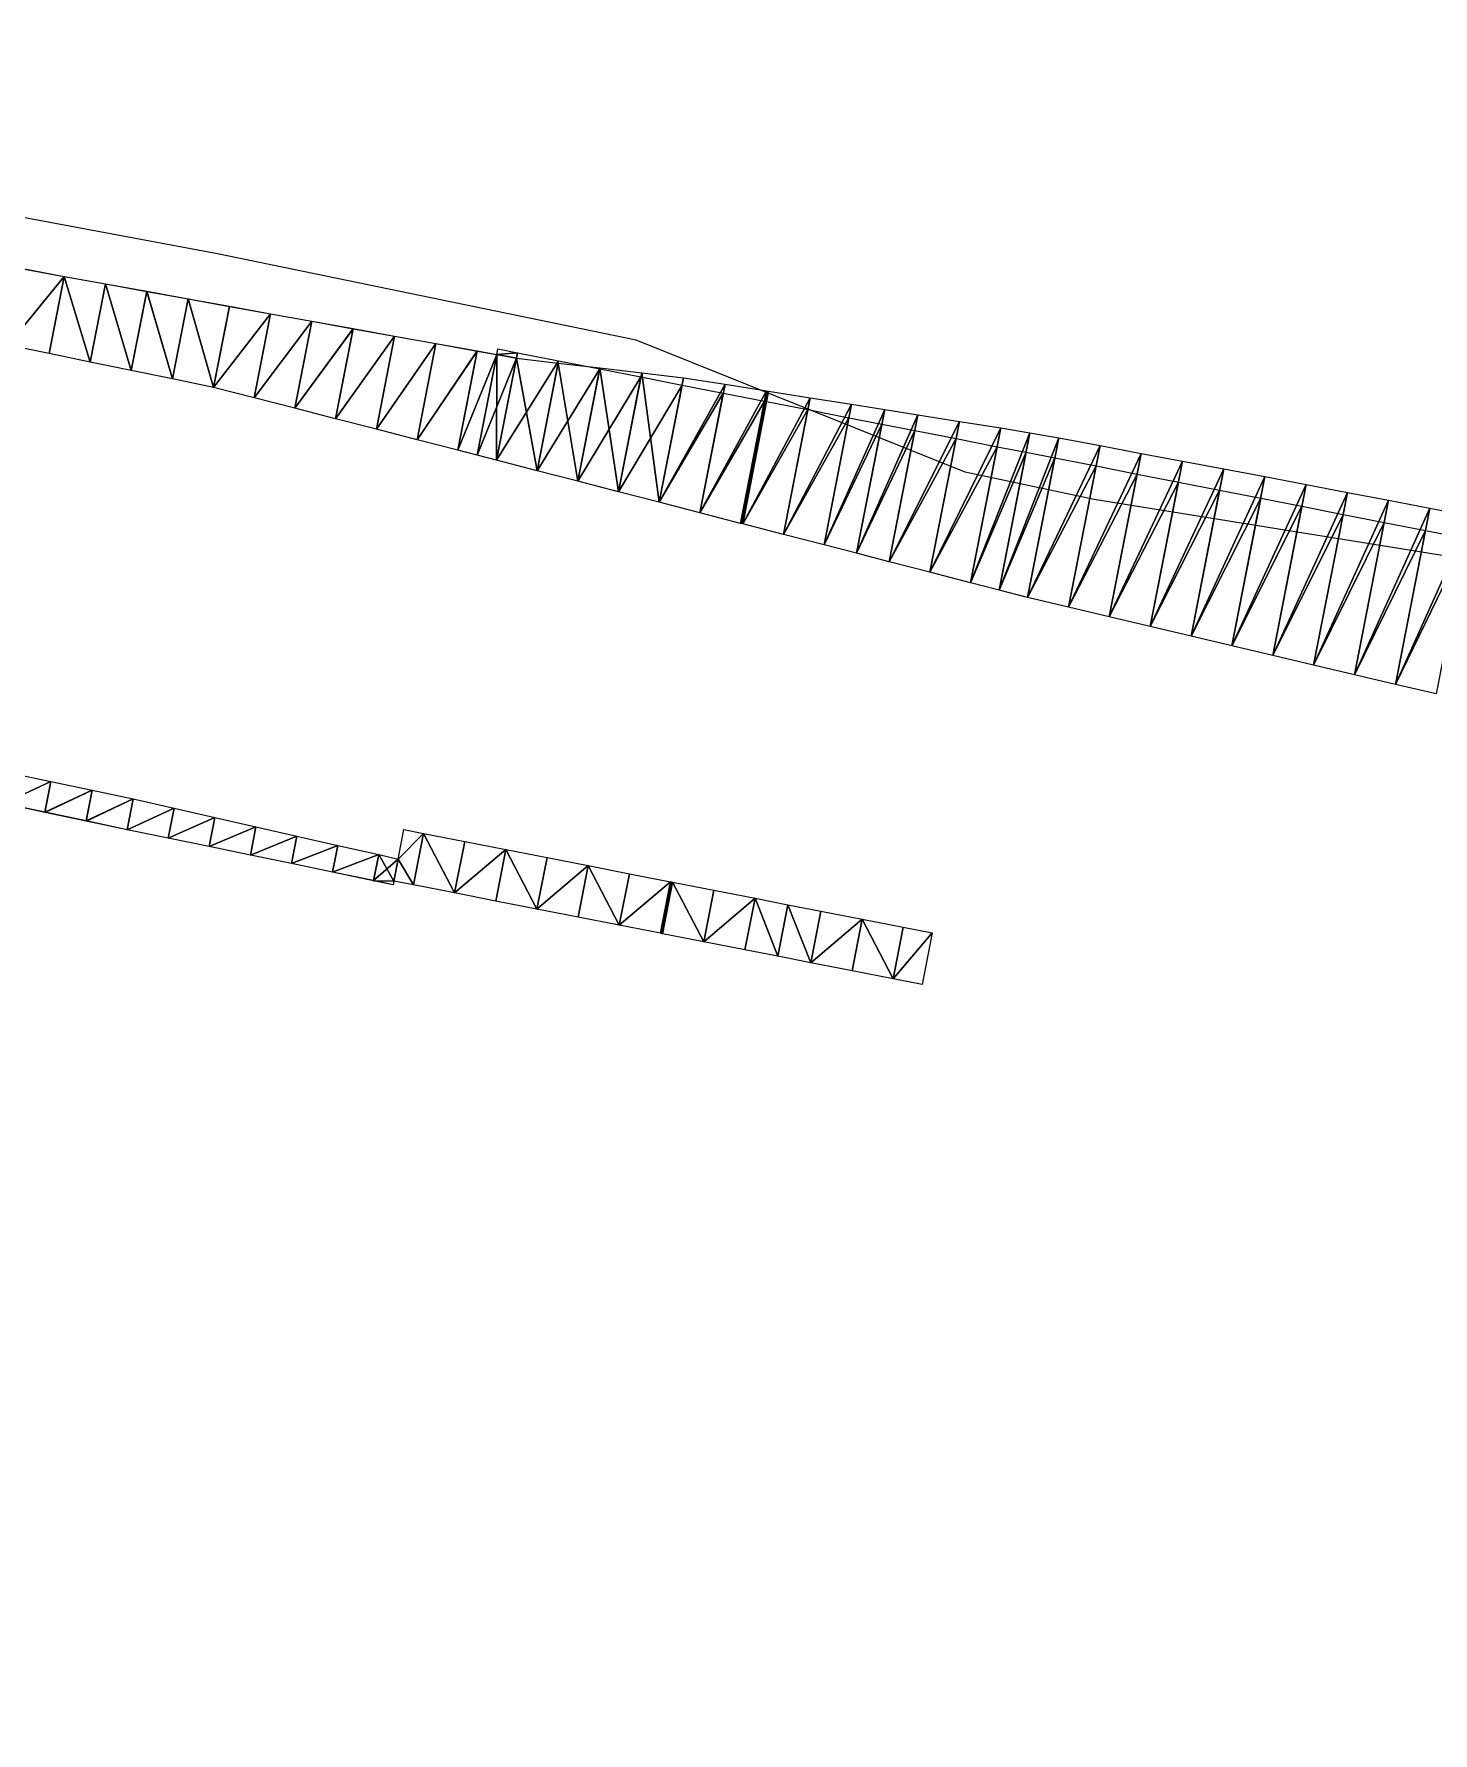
# Model space of a CAD drawing. Header units: metres. Extents: x 1882598 to 1885460, y 3171405 to 3171756.
# Drawn here: x 1884279.78 to 1884313.12, y 3171538.23 to 3171578.7 of the extents above; entities that cross this region are included whole.
import ezdxf

# ---------------------------------------------------------------- set-up
doc = ezdxf.new("R2010")
doc.units = ezdxf.units.M
doc.header["$MEASUREMENT"] = 0
doc.layers.add('00DR-R_HTA_Cl A', color=7, linetype='Continuous', true_color=0xcc0000)
doc.layers.add('Triangles surfaces projet', color=7, linetype='Continuous', true_color=0x848484)

msp = doc.modelspace()

# ---------------------------------------------------------------- linework, layer by layer
at = {"layer": '00DR-R_HTA_Cl A'}
msp.add_polyline3d([(1884474.923, 3171538.231, 151.553), (1884466.633, 3171542.768, 150.231), (1884459.923, 3171543.1, 150.188), (1884455.015, 3171543.499, 150.408), (1884305.041, 3171567.617, 149.86), (1884301.965, 3171568.264, 150.033), (1884294.126, 3171571.412, 150.29), (1884284.148, 3171573.469, 150.247), (1884275.049, 3171575.164, 150.223), (1884267.316, 3171576.703, 150.284), (1884261.119, 3171578.138, 150.314), (1884244.06, 3171583.571, 149.844), (1884240.424, 3171584.486, 149.763), (1884232.902, 3171586.519, 149.756), (1884221.492, 3171588.982, 149.993), (1884219.336, 3171587.253, 149.943), (1884211.396, 3171588.405, 150.219), (1884206.944, 3171589.932, 150.611), (1884143.037, 3171606.619, 149.729), (1884142.069, 3171607.454, 149.847), (1884140.625, 3171609.798, 149.801), (1884140.798, 3171610.401, 149.853)], dxfattribs=at)
at = {"layer": 'Triangles surfaces projet'}
for points in [[(1884280.497, 3171572.929, 150.847), (1884279.158, 3171571.293, 150.886), (1884279.514, 3171573.113, 150.84), (1884280.497, 3171572.929, 150.847)], [(1884280.496, 3171572.927, 150.497), (1884279.158, 3171571.293, 150.536), (1884279.514, 3171573.112, 150.49), (1884280.496, 3171572.927, 150.497)], [(1884280.497, 3171572.929, 150.847), (1884280.137, 3171571.091, 150.894), (1884279.158, 3171571.293, 150.886), (1884280.497, 3171572.929, 150.847)], [(1884279.158, 3171571.293, 150.536), (1884280.496, 3171572.927, 150.497), (1884280.137, 3171571.091, 150.544), (1884279.158, 3171571.293, 150.536)], [(1884280.497, 3171572.929, 150.847), (1884281.117, 3171570.889, 150.901), (1884280.137, 3171571.091, 150.894), (1884280.497, 3171572.929, 150.847)], [(1884280.496, 3171572.927, 150.497), (1884281.117, 3171570.889, 150.551), (1884280.137, 3171571.091, 150.544), (1884280.496, 3171572.927, 150.497)], [(1884281.481, 3171572.749, 150.504), (1884281.117, 3171570.889, 150.551), (1884280.496, 3171572.927, 150.497), (1884281.481, 3171572.749, 150.504)], [(1884281.481, 3171572.751, 150.854), (1884281.117, 3171570.889, 150.901), (1884280.497, 3171572.929, 150.847), (1884281.481, 3171572.751, 150.854)], [(1884281.481, 3171572.751, 150.854), (1884282.096, 3171570.687, 150.909), (1884281.117, 3171570.889, 150.901), (1884281.481, 3171572.751, 150.854)], [(1884281.481, 3171572.749, 150.504), (1884282.096, 3171570.687, 150.559), (1884281.117, 3171570.889, 150.551), (1884281.481, 3171572.749, 150.504)], [(1884282.465, 3171572.573, 150.861), (1884282.096, 3171570.687, 150.909), (1884281.481, 3171572.751, 150.854), (1884282.465, 3171572.573, 150.861)], [(1884281.481, 3171572.749, 150.504), (1884282.465, 3171572.571, 150.511), (1884282.096, 3171570.687, 150.559), (1884281.481, 3171572.749, 150.504)], [(1884282.465, 3171572.573, 150.861), (1884283.076, 3171570.485, 150.916), (1884282.096, 3171570.687, 150.909), (1884282.465, 3171572.573, 150.861)], [(1884282.465, 3171572.571, 150.511), (1884283.076, 3171570.485, 150.566), (1884282.096, 3171570.687, 150.559), (1884282.465, 3171572.571, 150.511)], [(1884283.449, 3171572.395, 150.867), (1884283.076, 3171570.485, 150.916), (1884282.465, 3171572.573, 150.861), (1884283.449, 3171572.395, 150.867)], [(1884283.076, 3171570.485, 150.566), (1884282.465, 3171572.571, 150.511), (1884283.449, 3171572.393, 150.517), (1884283.076, 3171570.485, 150.566)], [(1884284.055, 3171570.283, 150.923), (1884283.076, 3171570.485, 150.916), (1884283.449, 3171572.395, 150.867), (1884284.055, 3171570.283, 150.923)], [(1884283.076, 3171570.485, 150.566), (1884283.449, 3171572.393, 150.517), (1884284.055, 3171570.283, 150.573), (1884283.076, 3171570.485, 150.566)], [(1884284.433, 3171572.217, 150.874), (1884284.055, 3171570.283, 150.923), (1884283.449, 3171572.395, 150.867), (1884284.433, 3171572.217, 150.874)], [(1884283.449, 3171572.393, 150.517), (1884284.433, 3171572.215, 150.524), (1884284.055, 3171570.283, 150.573), (1884283.449, 3171572.393, 150.517)], [(1884285.417, 3171572.039, 150.881), (1884284.055, 3171570.283, 150.923), (1884284.433, 3171572.217, 150.874), (1884285.417, 3171572.039, 150.881)], [(1884284.055, 3171570.283, 150.573), (1884284.433, 3171572.215, 150.524), (1884285.417, 3171572.037, 150.531), (1884284.055, 3171570.283, 150.573)], [(1884285.026, 3171570.039, 150.932), (1884284.055, 3171570.283, 150.923), (1884285.417, 3171572.039, 150.881), (1884285.026, 3171570.039, 150.932)], [(1884285.026, 3171570.039, 150.582), (1884284.055, 3171570.283, 150.573), (1884285.417, 3171572.037, 150.531), (1884285.026, 3171570.039, 150.582)], [(1884286.402, 3171571.861, 150.888), (1884285.026, 3171570.039, 150.932), (1884285.417, 3171572.039, 150.881), (1884286.402, 3171571.861, 150.888)], [(1884285.026, 3171570.039, 150.582), (1884285.417, 3171572.037, 150.531), (1884286.401, 3171571.859, 150.538), (1884285.026, 3171570.039, 150.582)], [(1884285.996, 3171569.788, 150.941), (1884285.026, 3171570.039, 150.932), (1884286.402, 3171571.861, 150.888), (1884285.996, 3171569.788, 150.941)], [(1884285.026, 3171570.039, 150.582), (1884286.401, 3171571.859, 150.538), (1884285.996, 3171569.788, 150.591), (1884285.026, 3171570.039, 150.582)], [(1884287.386, 3171571.684, 150.895), (1884285.996, 3171569.788, 150.941), (1884286.402, 3171571.861, 150.888), (1884287.386, 3171571.684, 150.895)], [(1884287.386, 3171571.682, 150.545), (1884285.996, 3171569.788, 150.591), (1884286.401, 3171571.859, 150.538), (1884287.386, 3171571.682, 150.545)], [(1884286.966, 3171569.538, 150.949), (1884285.996, 3171569.788, 150.941), (1884287.386, 3171571.684, 150.895), (1884286.966, 3171569.538, 150.949)], [(1884285.996, 3171569.788, 150.591), (1884287.386, 3171571.682, 150.545), (1884286.966, 3171569.538, 150.599), (1884285.996, 3171569.788, 150.591)], [(1884288.37, 3171571.507, 150.901), (1884286.966, 3171569.538, 150.949), (1884287.386, 3171571.684, 150.895), (1884288.37, 3171571.507, 150.901)], [(1884287.386, 3171571.682, 150.545), (1884288.37, 3171571.505, 150.551), (1884286.966, 3171569.538, 150.599), (1884287.386, 3171571.682, 150.545)], [(1884287.936, 3171569.287, 150.958), (1884286.966, 3171569.538, 150.949), (1884288.37, 3171571.507, 150.901), (1884287.936, 3171569.287, 150.958)], [(1884288.37, 3171571.505, 150.551), (1884287.936, 3171569.287, 150.608), (1884286.966, 3171569.538, 150.599), (1884288.37, 3171571.505, 150.551)], [(1884289.354, 3171571.33, 150.908), (1884287.936, 3171569.287, 150.958), (1884288.37, 3171571.507, 150.901), (1884289.354, 3171571.33, 150.908)], [(1884287.936, 3171569.287, 150.608), (1884288.37, 3171571.505, 150.551), (1884289.354, 3171571.328, 150.558), (1884287.936, 3171569.287, 150.608)], [(1884287.936, 3171569.287, 150.958), (1884289.354, 3171571.33, 150.908), (1884288.906, 3171569.037, 150.966), (1884287.936, 3171569.287, 150.958)], [(1884289.354, 3171571.328, 150.558), (1884288.906, 3171569.037, 150.616), (1884287.936, 3171569.287, 150.608), (1884289.354, 3171571.328, 150.558)], [(1884290.339, 3171571.153, 150.915), (1884288.906, 3171569.037, 150.966), (1884289.354, 3171571.33, 150.908), (1884290.339, 3171571.153, 150.915)], [(1884289.354, 3171571.328, 150.558), (1884290.338, 3171571.151, 150.565), (1884288.906, 3171569.037, 150.616), (1884289.354, 3171571.328, 150.558)], [(1884289.876, 3171568.786, 150.975), (1884288.906, 3171569.037, 150.966), (1884290.339, 3171571.153, 150.915), (1884289.876, 3171568.786, 150.975)], [(1884290.338, 3171571.151, 150.565), (1884289.876, 3171568.786, 150.625), (1884288.906, 3171569.037, 150.616), (1884290.338, 3171571.151, 150.565)], [(1884290.806, 3171571.069, 150.918), (1884289.876, 3171568.786, 150.975), (1884290.339, 3171571.153, 150.915), (1884290.806, 3171571.069, 150.918)], [(1884290.806, 3171571.067, 150.568), (1884289.876, 3171568.786, 150.625), (1884290.338, 3171571.151, 150.565), (1884290.806, 3171571.067, 150.568)], [(1884289.876, 3171568.786, 150.975), (1884290.806, 3171571.069, 150.918), (1884290.337, 3171568.667, 150.979), (1884289.876, 3171568.786, 150.975)], [(1884290.337, 3171568.667, 150.629), (1884289.876, 3171568.786, 150.625), (1884290.806, 3171571.067, 150.568), (1884290.337, 3171568.667, 150.629)], [(1884290.337, 3171568.667, 150.979), (1884290.806, 3171571.069, 150.918), (1884290.798, 3171568.548, 150.983), (1884290.337, 3171568.667, 150.979)], [(1884290.337, 3171568.667, 150.629), (1884290.806, 3171571.067, 150.568), (1884291.274, 3171570.984, 150.571), (1884290.337, 3171568.667, 150.629)], [(1884290.337, 3171568.667, 150.629), (1884291.274, 3171570.984, 150.571), (1884290.798, 3171568.548, 150.633), (1884290.337, 3171568.667, 150.629)], [(1884291.298, 3171571.108, 150.918), (1884290.798, 3171568.548, 150.983), (1884290.806, 3171571.069, 150.918), (1884291.298, 3171571.108, 150.918)], [(1884292.279, 3171570.916, 150.925), (1884290.798, 3171568.548, 150.983), (1884291.298, 3171571.108, 150.918), (1884292.279, 3171570.916, 150.925)], [(1884291.274, 3171570.984, 150.571), (1884291.767, 3171568.298, 150.642), (1884290.798, 3171568.548, 150.633), (1884291.274, 3171570.984, 150.571)], [(1884290.798, 3171568.548, 150.983), (1884292.279, 3171570.916, 150.925), (1884291.767, 3171568.298, 150.992), (1884290.798, 3171568.548, 150.983)], [(1884290.832, 3171571.199, 150.915), (1884291.298, 3171571.108, 150.918), (1884290.806, 3171571.069, 150.918), (1884290.832, 3171571.199, 150.915)], [(1884290.806, 3171571.068, 150.568), (1884291.274, 3171570.984, 150.571), (1884290.806, 3171571.067, 150.568), (1884290.806, 3171571.068, 150.568)], [(1884292.269, 3171570.863, 150.577), (1884291.767, 3171568.298, 150.642), (1884291.274, 3171570.984, 150.571), (1884292.269, 3171570.863, 150.577)], [(1884293.261, 3171570.724, 150.932), (1884291.767, 3171568.298, 150.992), (1884292.279, 3171570.916, 150.925), (1884293.261, 3171570.724, 150.932)], [(1884292.269, 3171570.863, 150.577), (1884292.737, 3171568.047, 150.651), (1884291.767, 3171568.298, 150.642), (1884292.269, 3171570.863, 150.577)], [(1884293.265, 3171570.747, 150.582), (1884292.737, 3171568.047, 150.651), (1884292.269, 3171570.863, 150.577), (1884293.265, 3171570.747, 150.582)], [(1884291.767, 3171568.298, 150.992), (1884293.261, 3171570.724, 150.932), (1884292.737, 3171568.047, 151.001), (1884291.767, 3171568.298, 150.992)], [(1884293.707, 3171567.797, 150.659), (1884292.737, 3171568.047, 150.651), (1884293.265, 3171570.747, 150.582), (1884293.707, 3171567.797, 150.659)], [(1884294.242, 3171570.532, 150.94), (1884292.737, 3171568.047, 151.001), (1884293.261, 3171570.724, 150.932), (1884294.242, 3171570.532, 150.94)], [(1884292.737, 3171568.047, 151.001), (1884294.242, 3171570.532, 150.94), (1884293.707, 3171567.797, 151.009), (1884292.737, 3171568.047, 151.001)], [(1884293.707, 3171567.797, 150.659), (1884293.265, 3171570.747, 150.582), (1884294.262, 3171570.632, 150.587), (1884293.707, 3171567.797, 150.659)], [(1884294.262, 3171570.632, 150.587), (1884294.677, 3171567.547, 150.668), (1884293.707, 3171567.797, 150.659), (1884294.262, 3171570.632, 150.587)], [(1884295.224, 3171570.34, 150.947), (1884293.707, 3171567.797, 151.009), (1884294.242, 3171570.532, 150.94), (1884295.224, 3171570.34, 150.947)], [(1884294.262, 3171570.632, 150.587), (1884295.258, 3171570.515, 150.592), (1884294.677, 3171567.547, 150.668), (1884294.262, 3171570.632, 150.587)], [(1884296.246, 3171570.358, 150.599), (1884294.677, 3171567.547, 150.668), (1884295.258, 3171570.515, 150.592), (1884296.246, 3171570.358, 150.599)], [(1884295.224, 3171570.34, 150.947), (1884294.677, 3171567.547, 151.018), (1884293.707, 3171567.797, 151.009), (1884295.224, 3171570.34, 150.947)], [(1884296.246, 3171570.358, 150.599), (1884295.647, 3171567.296, 150.677), (1884294.677, 3171567.547, 150.668), (1884296.246, 3171570.358, 150.599)], [(1884296.205, 3171570.149, 150.954), (1884294.677, 3171567.547, 151.018), (1884295.224, 3171570.34, 150.947), (1884296.205, 3171570.149, 150.954)], [(1884296.205, 3171570.149, 150.954), (1884295.647, 3171567.296, 151.027), (1884294.677, 3171567.547, 151.018), (1884296.205, 3171570.149, 150.954)], [(1884297.235, 3171570.202, 150.605), (1884295.647, 3171567.296, 150.677), (1884296.246, 3171570.358, 150.599), (1884297.235, 3171570.202, 150.605)], [(1884297.235, 3171570.202, 150.605), (1884296.617, 3171567.046, 150.685), (1884295.647, 3171567.296, 150.677), (1884297.235, 3171570.202, 150.605)], [(1884297.187, 3171569.957, 150.961), (1884295.647, 3171567.296, 151.027), (1884296.205, 3171570.149, 150.954), (1884297.187, 3171569.957, 150.961)], [(1884296.617, 3171567.046, 150.685), (1884297.235, 3171570.202, 150.605), (1884297.259, 3171570.198, 150.605), (1884296.617, 3171567.046, 150.685)], [(1884297.259, 3171570.198, 150.605), (1884296.642, 3171567.039, 150.685), (1884296.617, 3171567.046, 150.685), (1884297.259, 3171570.198, 150.605)], [(1884296.642, 3171567.039, 150.685), (1884297.259, 3171570.198, 150.605), (1884297.284, 3171570.194, 150.605), (1884296.642, 3171567.039, 150.685)], [(1884296.666, 3171567.033, 150.686), (1884296.642, 3171567.039, 150.685), (1884297.284, 3171570.194, 150.605), (1884296.666, 3171567.033, 150.686)], [(1884298.272, 3171570.038, 150.611), (1884296.666, 3171567.033, 150.686), (1884297.284, 3171570.194, 150.605), (1884298.272, 3171570.038, 150.611)], [(1884297.187, 3171569.957, 150.961), (1884296.617, 3171567.046, 151.035), (1884295.647, 3171567.296, 151.027), (1884297.187, 3171569.957, 150.961)], [(1884297.211, 3171569.952, 150.961), (1884296.617, 3171567.046, 151.035), (1884297.187, 3171569.957, 150.961), (1884297.211, 3171569.952, 150.961)], [(1884297.211, 3171569.952, 150.961), (1884296.642, 3171567.039, 151.035), (1884296.617, 3171567.046, 151.035), (1884297.211, 3171569.952, 150.961)], [(1884296.642, 3171567.039, 151.035), (1884297.211, 3171569.952, 150.961), (1884297.236, 3171569.947, 150.961), (1884296.642, 3171567.039, 151.035)], [(1884296.666, 3171567.033, 151.036), (1884296.642, 3171567.039, 151.035), (1884297.236, 3171569.947, 150.961), (1884296.666, 3171567.033, 151.036)], [(1884296.666, 3171567.033, 150.686), (1884298.272, 3171570.038, 150.611), (1884297.636, 3171566.783, 150.694), (1884296.666, 3171567.033, 150.686)], [(1884298.217, 3171569.755, 150.969), (1884296.666, 3171567.033, 151.036), (1884297.236, 3171569.947, 150.961), (1884298.217, 3171569.755, 150.969)], [(1884297.636, 3171566.783, 151.044), (1884296.666, 3171567.033, 151.036), (1884298.217, 3171569.755, 150.969), (1884297.636, 3171566.783, 151.044)], [(1884297.636, 3171566.783, 150.694), (1884298.272, 3171570.038, 150.611), (1884299.261, 3171569.881, 150.618), (1884297.636, 3171566.783, 150.694)], [(1884298.606, 3171566.532, 150.703), (1884297.636, 3171566.783, 150.694), (1884299.261, 3171569.881, 150.618), (1884298.606, 3171566.532, 150.703)], [(1884299.198, 3171569.563, 150.976), (1884297.636, 3171566.783, 151.044), (1884298.217, 3171569.755, 150.969), (1884299.198, 3171569.563, 150.976)], [(1884299.261, 3171569.881, 150.618), (1884300.052, 3171569.756, 150.623), (1884298.606, 3171566.532, 150.703), (1884299.261, 3171569.881, 150.618)], [(1884300.052, 3171569.756, 150.623), (1884299.382, 3171566.332, 150.71), (1884298.606, 3171566.532, 150.703), (1884300.052, 3171569.756, 150.623)], [(1884299.382, 3171566.332, 150.71), (1884300.052, 3171569.756, 150.623), (1884300.844, 3171569.63, 150.628), (1884299.382, 3171566.332, 150.71)], [(1884298.606, 3171566.532, 151.053), (1884297.636, 3171566.783, 151.044), (1884299.198, 3171569.563, 150.976), (1884298.606, 3171566.532, 151.053)], [(1884299.984, 3171569.41, 150.981), (1884298.606, 3171566.532, 151.053), (1884299.198, 3171569.563, 150.976), (1884299.984, 3171569.41, 150.981)], [(1884299.382, 3171566.332, 151.06), (1884298.606, 3171566.532, 151.053), (1884299.984, 3171569.41, 150.981), (1884299.382, 3171566.332, 151.06)], [(1884300.844, 3171569.63, 150.628), (1884300.159, 3171566.131, 150.717), (1884299.382, 3171566.332, 150.71), (1884300.844, 3171569.63, 150.628)], [(1884300.77, 3171569.256, 150.987), (1884299.382, 3171566.332, 151.06), (1884299.984, 3171569.41, 150.981), (1884300.77, 3171569.256, 150.987)], [(1884300.159, 3171566.131, 151.067), (1884299.382, 3171566.332, 151.06), (1884300.77, 3171569.256, 150.987), (1884300.159, 3171566.131, 151.067)], [(1884300.844, 3171569.63, 150.628), (1884301.832, 3171569.474, 150.634), (1884300.159, 3171566.131, 150.717), (1884300.844, 3171569.63, 150.628)], [(1884301.832, 3171569.474, 150.634), (1884301.129, 3171565.881, 150.725), (1884300.159, 3171566.131, 150.717), (1884301.832, 3171569.474, 150.634)], [(1884301.752, 3171569.064, 150.994), (1884300.159, 3171566.131, 151.067), (1884300.77, 3171569.256, 150.987), (1884301.752, 3171569.064, 150.994)], [(1884302.82, 3171569.317, 150.64), (1884301.129, 3171565.881, 150.725), (1884301.832, 3171569.474, 150.634), (1884302.82, 3171569.317, 150.64)], [(1884301.129, 3171565.881, 150.725), (1884302.82, 3171569.317, 150.64), (1884302.099, 3171565.63, 150.734), (1884301.129, 3171565.881, 150.725)], [(1884302.82, 3171569.317, 150.64), (1884303.51, 3171569.2, 150.645), (1884302.099, 3171565.63, 150.734), (1884302.82, 3171569.317, 150.64)], [(1884301.129, 3171565.881, 151.075), (1884300.159, 3171566.131, 151.067), (1884301.752, 3171569.064, 150.994), (1884301.129, 3171565.881, 151.075)], [(1884302.733, 3171568.872, 151.002), (1884301.129, 3171565.881, 151.075), (1884301.752, 3171569.064, 150.994), (1884302.733, 3171568.872, 151.002)], [(1884302.099, 3171565.63, 151.084), (1884301.129, 3171565.881, 151.075), (1884302.733, 3171568.872, 151.002), (1884302.099, 3171565.63, 151.084)], [(1884302.099, 3171565.63, 150.734), (1884303.51, 3171569.2, 150.645), (1884302.777, 3171565.455, 150.74), (1884302.099, 3171565.63, 150.734)], [(1884303.419, 3171568.738, 151.007), (1884302.099, 3171565.63, 151.084), (1884302.733, 3171568.872, 151.002), (1884303.419, 3171568.738, 151.007)], [(1884302.777, 3171565.455, 150.74), (1884303.51, 3171569.2, 150.645), (1884304.199, 3171569.081, 150.649), (1884302.777, 3171565.455, 150.74)], [(1884303.456, 3171565.28, 150.746), (1884302.777, 3171565.455, 150.74), (1884304.199, 3171569.081, 150.649), (1884303.456, 3171565.28, 150.746)], [(1884303.456, 3171565.28, 150.746), (1884304.199, 3171569.081, 150.649), (1884305.182, 3171568.897, 150.656), (1884303.456, 3171565.28, 150.746)], [(1884304.429, 3171565.049, 150.754), (1884303.456, 3171565.28, 150.746), (1884305.182, 3171568.897, 150.656), (1884304.429, 3171565.049, 150.754)], [(1884306.165, 3171568.713, 150.663), (1884304.429, 3171565.049, 150.754), (1884305.182, 3171568.897, 150.656), (1884306.165, 3171568.713, 150.663)], [(1884302.777, 3171565.455, 151.09), (1884302.099, 3171565.63, 151.084), (1884303.419, 3171568.738, 151.007), (1884302.777, 3171565.455, 151.09)], [(1884304.106, 3171568.604, 151.012), (1884302.777, 3171565.455, 151.09), (1884303.419, 3171568.738, 151.007), (1884304.106, 3171568.604, 151.012)], [(1884303.456, 3171565.28, 151.096), (1884302.777, 3171565.455, 151.09), (1884304.106, 3171568.604, 151.012), (1884303.456, 3171565.28, 151.096)], [(1884305.087, 3171568.412, 151.019), (1884303.456, 3171565.28, 151.096), (1884304.106, 3171568.604, 151.012), (1884305.087, 3171568.412, 151.019)], [(1884304.429, 3171565.049, 150.754), (1884306.165, 3171568.713, 150.663), (1884305.403, 3171564.819, 150.762), (1884304.429, 3171565.049, 150.754)], [(1884305.403, 3171564.819, 150.762), (1884306.165, 3171568.713, 150.663), (1884307.148, 3171568.529, 150.67), (1884305.403, 3171564.819, 150.762)], [(1884305.403, 3171564.819, 150.762), (1884307.148, 3171568.529, 150.67), (1884306.377, 3171564.589, 150.771), (1884305.403, 3171564.819, 150.762)], [(1884306.377, 3171564.589, 150.771), (1884307.148, 3171568.529, 150.67), (1884308.131, 3171568.345, 150.677), (1884306.377, 3171564.589, 150.771)], [(1884304.429, 3171565.049, 151.104), (1884303.456, 3171565.28, 151.096), (1884305.087, 3171568.412, 151.019), (1884304.429, 3171565.049, 151.104)], [(1884306.068, 3171568.22, 151.026), (1884304.429, 3171565.049, 151.104), (1884305.087, 3171568.412, 151.019), (1884306.068, 3171568.22, 151.026)], [(1884305.403, 3171564.819, 151.112), (1884304.429, 3171565.049, 151.104), (1884306.068, 3171568.22, 151.026), (1884305.403, 3171564.819, 151.112)], [(1884307.05, 3171568.028, 151.033), (1884305.403, 3171564.819, 151.112), (1884306.068, 3171568.22, 151.026), (1884307.05, 3171568.028, 151.033)], [(1884306.377, 3171564.589, 151.121), (1884305.403, 3171564.819, 151.112), (1884307.05, 3171568.028, 151.033), (1884306.377, 3171564.589, 151.121)], [(1884306.377, 3171564.589, 150.771), (1884308.131, 3171568.345, 150.677), (1884307.351, 3171564.36, 150.779), (1884306.377, 3171564.589, 150.771)], [(1884308.031, 3171567.836, 151.04), (1884306.377, 3171564.589, 151.121), (1884307.05, 3171568.028, 151.033), (1884308.031, 3171567.836, 151.04)], [(1884307.351, 3171564.36, 150.779), (1884308.131, 3171568.345, 150.677), (1884309.113, 3171568.159, 150.684), (1884307.351, 3171564.36, 150.779)], [(1884307.351, 3171564.36, 150.779), (1884309.113, 3171568.159, 150.684), (1884308.325, 3171564.13, 150.787), (1884307.351, 3171564.36, 150.779)], [(1884310.095, 3171567.971, 150.691), (1884308.325, 3171564.13, 150.787), (1884309.113, 3171568.159, 150.684), (1884310.095, 3171567.971, 150.691)], [(1884307.351, 3171564.36, 151.129), (1884306.377, 3171564.589, 151.121), (1884308.031, 3171567.836, 151.04), (1884307.351, 3171564.36, 151.129)], [(1884309.013, 3171567.644, 151.047), (1884307.351, 3171564.36, 151.129), (1884308.031, 3171567.836, 151.04), (1884309.013, 3171567.644, 151.047)], [(1884308.325, 3171564.13, 151.137), (1884307.351, 3171564.36, 151.129), (1884309.013, 3171567.644, 151.047), (1884308.325, 3171564.13, 151.137)], [(1884308.325, 3171564.13, 150.787), (1884310.095, 3171567.971, 150.691), (1884309.299, 3171563.9, 150.795), (1884308.325, 3171564.13, 150.787)], [(1884309.994, 3171567.452, 151.054), (1884308.325, 3171564.13, 151.137), (1884309.013, 3171567.644, 151.047), (1884309.994, 3171567.452, 151.054)], [(1884311.078, 3171567.783, 150.698), (1884309.299, 3171563.9, 150.795), (1884310.095, 3171567.971, 150.691), (1884311.078, 3171567.783, 150.698)], [(1884309.299, 3171563.9, 150.795), (1884311.078, 3171567.783, 150.698), (1884310.273, 3171563.67, 150.803), (1884309.299, 3171563.9, 150.795)], [(1884311.078, 3171567.783, 150.698), (1884312.06, 3171567.595, 150.705), (1884310.273, 3171563.67, 150.803), (1884311.078, 3171567.783, 150.698)], [(1884309.299, 3171563.9, 151.145), (1884308.325, 3171564.13, 151.137), (1884309.994, 3171567.452, 151.054), (1884309.299, 3171563.9, 151.145)], [(1884310.975, 3171567.26, 151.062), (1884309.299, 3171563.9, 151.145), (1884309.994, 3171567.452, 151.054), (1884310.975, 3171567.26, 151.062)], [(1884310.273, 3171563.67, 151.153), (1884309.299, 3171563.9, 151.145), (1884310.975, 3171567.26, 151.062), (1884310.273, 3171563.67, 151.153)], [(1884310.273, 3171563.67, 150.803), (1884312.06, 3171567.595, 150.705), (1884311.247, 3171563.441, 150.811), (1884310.273, 3171563.67, 150.803)], [(1884311.957, 3171567.068, 151.069), (1884310.273, 3171563.67, 151.153), (1884310.975, 3171567.26, 151.062), (1884311.957, 3171567.068, 151.069)], [(1884312.06, 3171567.595, 150.705), (1884313.042, 3171567.406, 150.712), (1884311.247, 3171563.441, 150.811), (1884312.06, 3171567.595, 150.705)], [(1884312.221, 3171563.211, 150.819), (1884311.247, 3171563.441, 150.811), (1884313.042, 3171567.406, 150.712), (1884312.221, 3171563.211, 150.819)], [(1884314.024, 3171567.218, 150.72), (1884312.221, 3171563.211, 150.819), (1884313.042, 3171567.406, 150.712), (1884314.024, 3171567.218, 150.72)], [(1884312.221, 3171563.211, 150.819), (1884314.024, 3171567.218, 150.72), (1884313.195, 3171562.981, 150.827), (1884312.221, 3171563.211, 150.819)], [(1884311.247, 3171563.441, 151.161), (1884310.273, 3171563.67, 151.153), (1884311.957, 3171567.068, 151.069), (1884311.247, 3171563.441, 151.161)], [(1884312.938, 3171566.876, 151.076), (1884311.247, 3171563.441, 151.161), (1884311.957, 3171567.068, 151.069), (1884312.938, 3171566.876, 151.076)], [(1884311.247, 3171563.441, 151.161), (1884312.938, 3171566.876, 151.076), (1884312.221, 3171563.211, 151.169), (1884311.247, 3171563.441, 151.161)], [(1884313.92, 3171566.685, 151.083), (1884312.221, 3171563.211, 151.169), (1884312.938, 3171566.876, 151.076), (1884313.92, 3171566.685, 151.083)], [(1884313.92, 3171566.685, 151.083), (1884313.195, 3171562.981, 151.177), (1884312.221, 3171563.211, 151.169), (1884313.92, 3171566.685, 151.083)], [(1884279.06, 3171560.37, 150.516), (1884279.203, 3171561.103, 150.534), (1884280.182, 3171560.896, 150.541), (1884279.06, 3171560.37, 150.516)], [(1884280.182, 3171560.896, 150.891), (1884279.06, 3171560.37, 150.866), (1884279.203, 3171561.103, 150.884), (1884280.182, 3171560.896, 150.891)], [(1884280.038, 3171560.163, 150.522), (1884279.06, 3171560.37, 150.516), (1884280.182, 3171560.896, 150.541), (1884280.038, 3171560.163, 150.522)], [(1884280.182, 3171560.896, 150.891), (1884280.038, 3171560.162, 150.872), (1884279.06, 3171560.37, 150.866), (1884280.182, 3171560.896, 150.891)], [(1884281.16, 3171560.689, 150.548), (1884280.038, 3171560.163, 150.522), (1884280.182, 3171560.896, 150.541), (1884281.16, 3171560.689, 150.548)], [(1884281.16, 3171560.689, 150.898), (1884280.038, 3171560.162, 150.872), (1884280.182, 3171560.896, 150.891), (1884281.16, 3171560.689, 150.898)], [(1884280.038, 3171560.163, 150.522), (1884281.16, 3171560.689, 150.548), (1884281.017, 3171559.956, 150.529), (1884280.038, 3171560.163, 150.522)], [(1884281.16, 3171560.689, 150.898), (1884281.017, 3171559.955, 150.879), (1884280.038, 3171560.162, 150.872), (1884281.16, 3171560.689, 150.898)], [(1884282.138, 3171560.481, 150.555), (1884281.017, 3171559.956, 150.529), (1884281.16, 3171560.689, 150.548), (1884282.138, 3171560.481, 150.555)], [(1884282.138, 3171560.481, 150.905), (1884281.017, 3171559.955, 150.879), (1884281.16, 3171560.689, 150.898), (1884282.138, 3171560.481, 150.905)], [(1884282.138, 3171560.481, 150.555), (1884281.995, 3171559.749, 150.536), (1884281.017, 3171559.956, 150.529), (1884282.138, 3171560.481, 150.555)], [(1884282.138, 3171560.481, 150.905), (1884281.995, 3171559.748, 150.886), (1884281.017, 3171559.955, 150.879), (1884282.138, 3171560.481, 150.905)], [(1884282.138, 3171560.481, 150.555), (1884283.115, 3171560.263, 150.561), (1884281.995, 3171559.749, 150.536), (1884282.138, 3171560.481, 150.555)], [(1884283.115, 3171560.263, 150.911), (1884281.995, 3171559.748, 150.886), (1884282.138, 3171560.481, 150.905), (1884283.115, 3171560.263, 150.911)], [(1884281.995, 3171559.749, 150.536), (1884283.115, 3171560.263, 150.561), (1884282.975, 3171559.549, 150.543), (1884281.995, 3171559.749, 150.536)], [(1884283.115, 3171560.263, 150.911), (1884282.975, 3171559.549, 150.893), (1884281.995, 3171559.748, 150.886), (1884283.115, 3171560.263, 150.911)], [(1884282.975, 3171559.549, 150.543), (1884283.115, 3171560.263, 150.561), (1884284.09, 3171560.041, 150.567), (1884282.975, 3171559.549, 150.543)], [(1884284.09, 3171560.041, 150.917), (1884282.975, 3171559.549, 150.893), (1884283.115, 3171560.263, 150.911), (1884284.09, 3171560.041, 150.917)], [(1884283.954, 3171559.346, 150.55), (1884282.975, 3171559.549, 150.543), (1884284.09, 3171560.041, 150.567), (1884283.954, 3171559.346, 150.55)], [(1884284.09, 3171560.041, 150.917), (1884283.954, 3171559.346, 150.9), (1884282.975, 3171559.549, 150.893), (1884284.09, 3171560.041, 150.917)], [(1884285.066, 3171559.819, 150.574), (1884283.954, 3171559.346, 150.55), (1884284.09, 3171560.041, 150.567), (1884285.066, 3171559.819, 150.574)], [(1884285.066, 3171559.819, 150.924), (1884283.954, 3171559.346, 150.9), (1884284.09, 3171560.041, 150.917), (1884285.066, 3171559.819, 150.924)], [(1884285.066, 3171559.819, 150.574), (1884284.934, 3171559.143, 150.557), (1884283.954, 3171559.346, 150.55), (1884285.066, 3171559.819, 150.574)], [(1884285.066, 3171559.819, 150.924), (1884284.933, 3171559.143, 150.907), (1884283.954, 3171559.346, 150.9), (1884285.066, 3171559.819, 150.924)], [(1884286.041, 3171559.597, 150.93), (1884284.933, 3171559.143, 150.907), (1884285.066, 3171559.819, 150.924), (1884286.041, 3171559.597, 150.93)], [(1884285.913, 3171558.94, 150.913), (1884284.933, 3171559.143, 150.907), (1884286.041, 3171559.597, 150.93), (1884285.913, 3171558.94, 150.913)], [(1884286.041, 3171559.597, 150.58), (1884284.934, 3171559.143, 150.557), (1884285.066, 3171559.819, 150.574), (1884286.041, 3171559.597, 150.58)], [(1884285.913, 3171558.94, 150.563), (1884284.934, 3171559.143, 150.557), (1884286.041, 3171559.597, 150.58), (1884285.913, 3171558.94, 150.563)], [(1884285.913, 3171558.94, 150.563), (1884286.041, 3171559.597, 150.58), (1884287.017, 3171559.375, 150.587), (1884285.913, 3171558.94, 150.563)], [(1884287.017, 3171559.375, 150.937), (1884285.913, 3171558.94, 150.913), (1884286.041, 3171559.597, 150.93), (1884287.017, 3171559.375, 150.937)], [(1884288.593, 3171559.75, 150.964), (1884289.059, 3171559.659, 150.967), (1884288.456, 3171559.048, 150.946), (1884288.593, 3171559.75, 150.964)], [(1884289.059, 3171559.659, 150.967), (1884288.819, 3171558.433, 150.936), (1884288.456, 3171559.048, 150.946), (1884289.059, 3171559.659, 150.967)], [(1884289.801, 3171558.241, 150.943), (1884288.819, 3171558.433, 150.936), (1884289.059, 3171559.659, 150.967), (1884289.801, 3171558.241, 150.943)], [(1884290.041, 3171559.467, 150.974), (1884289.801, 3171558.241, 150.943), (1884289.059, 3171559.659, 150.967), (1884290.041, 3171559.467, 150.974)], [(1884285.913, 3171558.94, 150.563), (1884287.017, 3171559.375, 150.587), (1884286.892, 3171558.738, 150.57), (1884285.913, 3171558.94, 150.563)], [(1884287.017, 3171559.375, 150.937), (1884286.892, 3171558.737, 150.92), (1884285.913, 3171558.94, 150.913), (1884287.017, 3171559.375, 150.937)], [(1884287.017, 3171559.375, 150.587), (1884287.992, 3171559.154, 150.593), (1884286.892, 3171558.738, 150.57), (1884287.017, 3171559.375, 150.587)], [(1884287.992, 3171559.154, 150.943), (1884286.892, 3171558.737, 150.92), (1884287.017, 3171559.375, 150.937), (1884287.992, 3171559.154, 150.943)], [(1884286.892, 3171558.738, 150.57), (1884287.992, 3171559.154, 150.593), (1884287.871, 3171558.535, 150.577), (1884286.892, 3171558.738, 150.57)], [(1884287.992, 3171559.154, 150.943), (1884287.871, 3171558.534, 150.927), (1884286.892, 3171558.737, 150.92), (1884287.992, 3171559.154, 150.943)], [(1884287.871, 3171558.535, 150.577), (1884287.992, 3171559.154, 150.593), (1884288.456, 3171559.048, 150.596), (1884287.871, 3171558.535, 150.577)], [(1884287.871, 3171558.534, 150.927), (1884287.992, 3171559.154, 150.943), (1884288.353, 3171558.524, 150.933), (1884287.871, 3171558.534, 150.927)], [(1884288.456, 3171559.048, 150.946), (1884288.353, 3171558.524, 150.933), (1884287.992, 3171559.154, 150.943), (1884288.456, 3171559.048, 150.946)], [(1884291.022, 3171559.275, 150.982), (1884289.801, 3171558.241, 150.943), (1884290.041, 3171559.467, 150.974), (1884291.022, 3171559.275, 150.982)], [(1884290.782, 3171558.049, 150.95), (1884289.801, 3171558.241, 150.943), (1884291.022, 3171559.275, 150.982), (1884290.782, 3171558.049, 150.95)], [(1884291.764, 3171557.857, 150.958), (1884290.782, 3171558.049, 150.95), (1884291.022, 3171559.275, 150.982), (1884291.764, 3171557.857, 150.958)], [(1884292.004, 3171559.084, 150.989), (1884291.764, 3171557.857, 150.958), (1884291.022, 3171559.275, 150.982), (1884292.004, 3171559.084, 150.989)], [(1884288.337, 3171558.438, 150.58), (1884287.871, 3171558.535, 150.577), (1884288.456, 3171559.048, 150.596), (1884288.337, 3171558.438, 150.58)], [(1884288.819, 3171558.433, 150.936), (1884288.353, 3171558.524, 150.933), (1884288.456, 3171559.048, 150.946), (1884288.819, 3171558.433, 150.936)], [(1884292.985, 3171558.892, 150.996), (1884291.764, 3171557.857, 150.958), (1884292.004, 3171559.084, 150.989), (1884292.985, 3171558.892, 150.996)], [(1884292.745, 3171557.665, 150.965), (1884291.764, 3171557.857, 150.958), (1884292.985, 3171558.892, 150.996), (1884292.745, 3171557.665, 150.965)], [(1884293.726, 3171557.473, 150.972), (1884292.745, 3171557.665, 150.965), (1884292.985, 3171558.892, 150.996), (1884293.726, 3171557.473, 150.972)], [(1884293.966, 3171558.7, 151.003), (1884293.726, 3171557.473, 150.972), (1884292.985, 3171558.892, 150.996), (1884293.966, 3171558.7, 151.003)], [(1884288.336, 3171558.438, 150.93), (1884287.871, 3171558.534, 150.927), (1884288.353, 3171558.524, 150.933), (1884288.336, 3171558.438, 150.93)], [(1884294.948, 3171558.508, 151.01), (1884293.726, 3171557.473, 150.972), (1884293.966, 3171558.7, 151.003), (1884294.948, 3171558.508, 151.01)], [(1884294.708, 3171557.281, 150.979), (1884293.726, 3171557.473, 150.972), (1884294.948, 3171558.508, 151.01), (1884294.708, 3171557.281, 150.979)], [(1884294.732, 3171557.276, 150.979), (1884294.708, 3171557.281, 150.979), (1884294.948, 3171558.508, 151.01), (1884294.732, 3171557.276, 150.979)], [(1884294.972, 3171558.503, 151.01), (1884294.732, 3171557.276, 150.979), (1884294.948, 3171558.508, 151.01), (1884294.972, 3171558.503, 151.01)], [(1884294.997, 3171558.498, 151.011), (1884294.732, 3171557.276, 150.979), (1884294.972, 3171558.503, 151.01), (1884294.997, 3171558.498, 151.011)], [(1884294.757, 3171557.271, 150.979), (1884294.732, 3171557.276, 150.979), (1884294.997, 3171558.498, 151.011), (1884294.757, 3171557.271, 150.979)], [(1884295.738, 3171557.08, 150.986), (1884294.757, 3171557.271, 150.979), (1884294.997, 3171558.498, 151.011), (1884295.738, 3171557.08, 150.986)], [(1884295.978, 3171558.306, 151.018), (1884295.738, 3171557.08, 150.986), (1884294.997, 3171558.498, 151.011), (1884295.978, 3171558.306, 151.018)], [(1884296.96, 3171558.114, 151.025), (1884295.738, 3171557.08, 150.986), (1884295.978, 3171558.306, 151.018), (1884296.96, 3171558.114, 151.025)], [(1884296.72, 3171556.888, 150.994), (1884295.738, 3171557.08, 150.986), (1884296.96, 3171558.114, 151.025), (1884296.72, 3171556.888, 150.994)], [(1884297.506, 3171556.734, 150.999), (1884296.72, 3171556.888, 150.994), (1884296.96, 3171558.114, 151.025), (1884297.506, 3171556.734, 150.999)], [(1884297.746, 3171557.961, 151.031), (1884297.506, 3171556.734, 150.999), (1884296.96, 3171558.114, 151.025), (1884297.746, 3171557.961, 151.031)], [(1884298.292, 3171556.58, 151.005), (1884297.506, 3171556.734, 150.999), (1884297.746, 3171557.961, 151.031), (1884298.292, 3171556.58, 151.005)], [(1884298.532, 3171557.807, 151.036), (1884298.292, 3171556.58, 151.005), (1884297.746, 3171557.961, 151.031), (1884298.532, 3171557.807, 151.036)], [(1884299.513, 3171557.615, 151.044), (1884298.292, 3171556.58, 151.005), (1884298.532, 3171557.807, 151.036), (1884299.513, 3171557.615, 151.044)], [(1884299.273, 3171556.388, 151.012), (1884298.292, 3171556.58, 151.005), (1884299.513, 3171557.615, 151.044), (1884299.273, 3171556.388, 151.012)], [(1884300.254, 3171556.196, 151.019), (1884299.273, 3171556.388, 151.012), (1884299.513, 3171557.615, 151.044), (1884300.254, 3171556.196, 151.019)], [(1884300.494, 3171557.423, 151.051), (1884300.254, 3171556.196, 151.019), (1884299.513, 3171557.615, 151.044), (1884300.494, 3171557.423, 151.051)], [(1884301.181, 3171557.289, 151.086), (1884300.254, 3171556.196, 151.019), (1884300.494, 3171557.423, 151.051), (1884301.181, 3171557.289, 151.086)], [(1884300.941, 3171556.062, 151.054), (1884300.254, 3171556.196, 151.019), (1884301.181, 3171557.289, 151.086), (1884300.941, 3171556.062, 151.054)]]:
    msp.add_3dface(points, dxfattribs=at)

doc.saveas('drawing.dxf')
